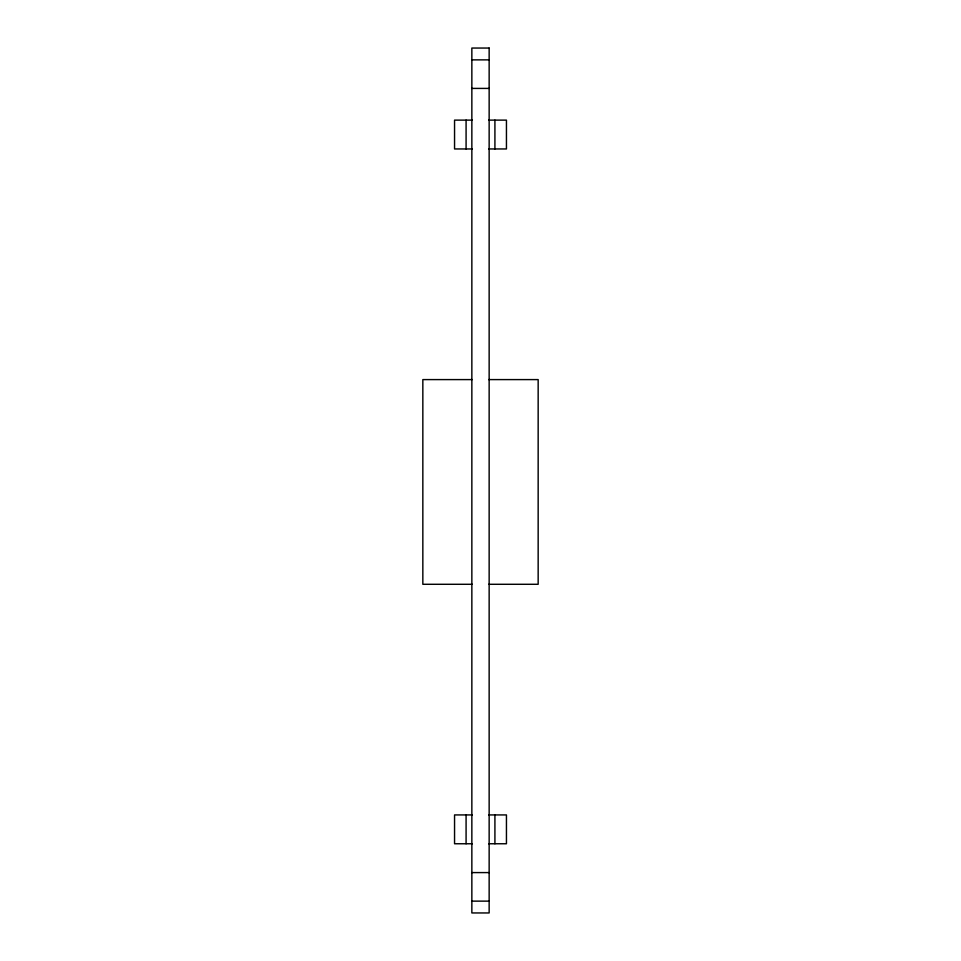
<?xml version="1.0" encoding="UTF-8"?>
<svg xmlns="http://www.w3.org/2000/svg" width="961" height="961" viewBox="0 0 961 961"><rect width="100%" height="100%" fill="white"/><g stroke="black" fill="none" stroke-linecap="round" stroke-linejoin="round"><path stroke-width="1.44" d="M471.851 59.87L489.149 59.87M471.851 88.412L489.149 88.412M472.344 120.125L454.553 120.125L454.553 148.955L472.344 148.955M488.656 120.125L506.447 120.125L506.447 148.955L488.656 148.955M472.259 379.595L422.84 379.595L422.84 584.288L472.259 584.288M488.741 379.595L538.16 379.595L538.16 584.288L488.741 584.288M472.344 814.928L454.553 814.928L454.553 843.758L472.344 843.758M488.656 814.928L506.447 814.928L506.447 843.758L488.656 843.758M471.851 872.588L489.149 872.588M471.851 901.13L489.149 901.13M494.915 120.125L494.915 148.955M494.915 814.928L494.915 843.758M466.085 120.125L466.085 148.955M466.085 814.928L466.085 843.758M489.149 48.05L471.851 48.05L471.851 912.95L489.149 912.95L489.149 48.05"/></g></svg>
